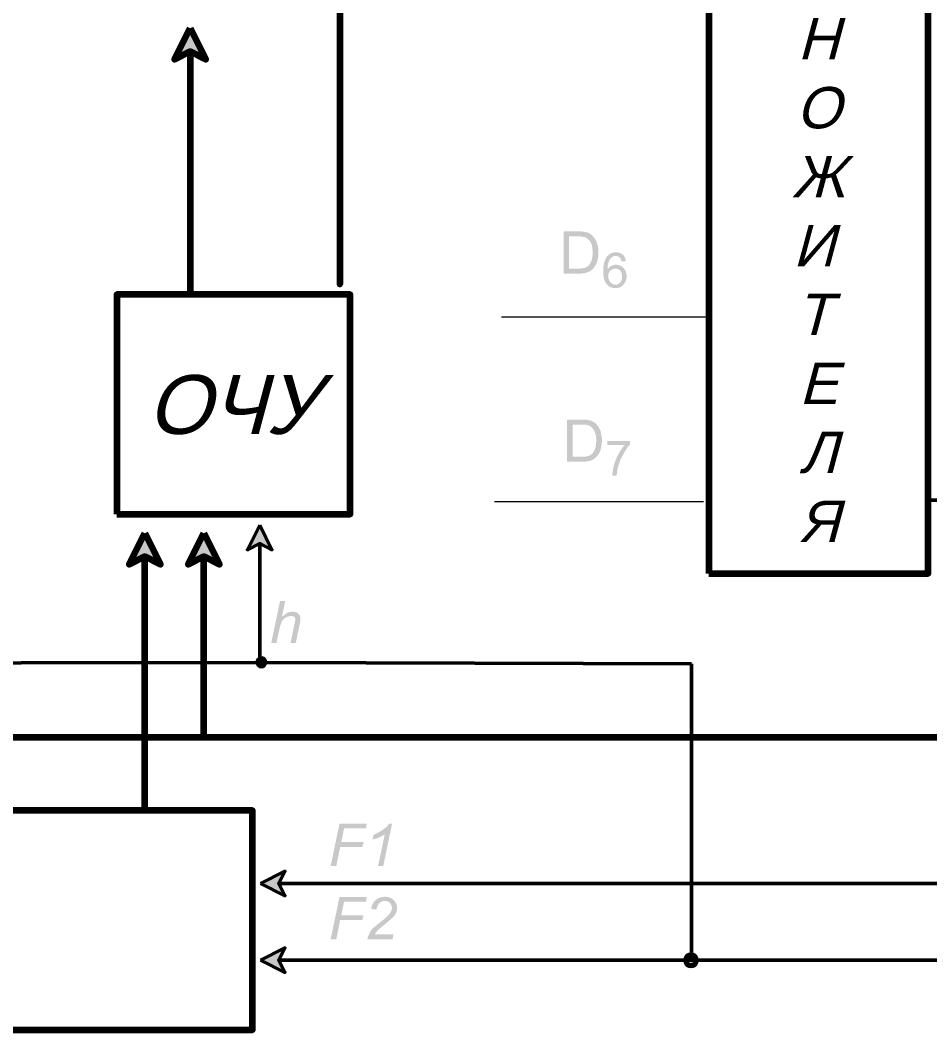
# Model space of a CAD drawing. Header units: millimetres. Extents: x 0 to 420, y 0 to 531.
# Drawn here: x 280.1 to 346.2, y 139.1 to 212.4 of the extents above; entities that cross this region are included whole.
import ezdxf

# ---------------------------------------------------------------- set-up
doc = ezdxf.new("R2010")
doc.units = ezdxf.units.MM
doc.header["$LTSCALE"] = 0.5
doc.layers.get('0').update_dxf_attribs({"lineweight": 60})
doc.styles.add('Arial$201', font='Arial Italic.ttf', dxfattribs={"oblique": 15, "height": 4.266011})

msp = doc.modelspace()

# ---------------------------------------------------------------- hatches: boundary and pattern name
at = {"true_color": 0x000007}
for points in [[(292.443, 211.818), (293.579, 209.545), (292.443, 210.122), (291.307, 209.545)], [(322.74, 181.554), (322.74, 181.85), (324.386, 181.85), (324.386, 181.603), (324.386, 181.603), (324.366, 181.582), (324.346, 181.561), (324.325, 181.538), (324.305, 181.515), (324.285, 181.492), (324.265, 181.467), (324.246, 181.442), (324.226, 181.417), (324.206, 181.39), (324.187, 181.363), (324.167, 181.335), (324.148, 181.307), (324.128, 181.278), (324.109, 181.248), (324.089, 181.217), (324.069, 181.186), (324.05, 181.154), (324.03, 181.122), (324.01, 181.088), (323.99, 181.054), (323.97, 181.02), (323.95, 180.984), (323.929, 180.948), (323.909, 180.912), (323.909, 180.912), (323.889, 180.877), (323.869, 180.841), (323.849, 180.806), (323.831, 180.77), (323.812, 180.735), (323.794, 180.699), (323.777, 180.663), (323.759, 180.627), (323.743, 180.591), (323.726, 180.554), (323.71, 180.518), (323.695, 180.482), (323.68, 180.445), (323.665, 180.408), (323.65, 180.372), (323.636, 180.335), (323.622, 180.298), (323.608, 180.261), (323.594, 180.224), (323.581, 180.187), (323.568, 180.15), (323.555, 180.113), (323.543, 180.076), (323.53, 180.039), (323.524, 180.012), (323.518, 179.985), (323.512, 179.958), (323.506, 179.931), (323.5, 179.903), (323.494, 179.875), (323.488, 179.847), (323.482, 179.819), (323.476, 179.79), (323.471, 179.762), (323.465, 179.733), (323.46, 179.704), (323.455, 179.674), (323.45, 179.644), (323.446, 179.614), (323.441, 179.584), (323.437, 179.554), (323.433, 179.523), (323.429, 179.492), (323.426, 179.46), (323.423, 179.428), (323.42, 179.396), (323.417, 179.364), (323.415, 179.331), (323.102, 179.331), (323.102, 179.331), (323.102, 179.356), (323.103, 179.381), (323.104, 179.407), (323.105, 179.434), (323.107, 179.461), (323.109, 179.488), (323.111, 179.516), (323.114, 179.544), (323.117, 179.573), (323.12, 179.603), (323.124, 179.632), (323.129, 179.662), (323.134, 179.693), (323.139, 179.724), (323.145, 179.755), (323.151, 179.787), (323.157, 179.819), (323.165, 179.852), (323.172, 179.885), (323.18, 179.918), (323.189, 179.952), (323.198, 179.986), (323.207, 180.021), (323.217, 180.056), (323.217, 180.056), (323.226, 180.092), (323.235, 180.129), (323.244, 180.165), (323.254, 180.201), (323.265, 180.237), (323.275, 180.272), (323.287, 180.307), (323.298, 180.342), (323.311, 180.377), (323.323, 180.411), (323.336, 180.445), (323.349, 180.48), (323.363, 180.513), (323.376, 180.547), (323.391, 180.581), (323.405, 180.614), (323.42, 180.647), (323.435, 180.681), (323.45, 180.714), (323.466, 180.747), (323.482, 180.78), (323.498, 180.813), (323.514, 180.846), (323.53, 180.879), (323.549, 180.912), (323.567, 180.944), (323.586, 180.976), (323.604, 181.008), (323.623, 181.039), (323.642, 181.07), (323.66, 181.101), (323.679, 181.131), (323.698, 181.16), (323.717, 181.19), (323.736, 181.219), (323.755, 181.247), (323.774, 181.275), (323.793, 181.303), (323.812, 181.33), (323.831, 181.357), (323.851, 181.383), (323.871, 181.409), (323.89, 181.434), (323.91, 181.459), (323.93, 181.484), (323.95, 181.508), (323.971, 181.531), (323.991, 181.554), (322.74, 181.554), (323.991, 181.554)], [(289.15, 175.165), (290.286, 172.893), (289.15, 173.469), (288.014, 172.893)], [(293.448, 175.165), (294.584, 172.893), (293.448, 173.469), (292.312, 172.893)], [(297.498, 175.742), (298.387, 173.963), (297.498, 174.408), (296.609, 173.963)], [(298.338, 167.196), (298.98, 170.259), (299.359, 170.259), (299.112, 169.089), (299.112, 169.089), (299.13, 169.106), (299.149, 169.122), (299.167, 169.137), (299.185, 169.153), (299.202, 169.168), (299.22, 169.182), (299.237, 169.196), (299.255, 169.21), (299.272, 169.224), (299.288, 169.237), (299.305, 169.25), (299.322, 169.262), (299.338, 169.275), (299.354, 169.286), (299.37, 169.298), (299.386, 169.309), (299.402, 169.32), (299.417, 169.33), (299.433, 169.34), (299.448, 169.35), (299.463, 169.36), (299.478, 169.369), (299.492, 169.377), (299.507, 169.386), (299.507, 169.386), (299.521, 169.392), (299.536, 169.398), (299.551, 169.404), (299.566, 169.409), (299.581, 169.414), (299.596, 169.42), (299.612, 169.424), (299.627, 169.429), (299.643, 169.434), (299.658, 169.438), (299.674, 169.442), (299.69, 169.446), (299.706, 169.449), (299.722, 169.452), (299.738, 169.455), (299.755, 169.458), (299.771, 169.46), (299.787, 169.462), (299.804, 169.464), (299.82, 169.466), (299.836, 169.467), (299.853, 169.468), (299.869, 169.468), (299.886, 169.468), (299.908, 169.468), (299.93, 169.467), (299.952, 169.466), (299.973, 169.464), (299.994, 169.462), (300.015, 169.459), (300.035, 169.456), (300.055, 169.452), (300.075, 169.447), (300.094, 169.442), (300.112, 169.437), (300.131, 169.431), (300.148, 169.425), (300.166, 169.418), (300.183, 169.41), (300.199, 169.402), (300.215, 169.394), (300.231, 169.385), (300.246, 169.375), (300.26, 169.365), (300.274, 169.355), (300.288, 169.344), (300.301, 169.332), (300.314, 169.32), (300.326, 169.308), (300.337, 169.295), (300.349, 169.282), (300.359, 169.269), (300.369, 169.256), (300.379, 169.242), (300.388, 169.229), (300.396, 169.215), (300.404, 169.2), (300.412, 169.186), (300.419, 169.171), (300.425, 169.155), (300.431, 169.14), (300.436, 169.124), (300.441, 169.107), (300.446, 169.091), (300.449, 169.074), (300.453, 169.056), (300.456, 169.038), (300.458, 169.02), (300.46, 169.001), (300.461, 168.981), (300.462, 168.962), (300.462, 168.941), (300.462, 168.931), (300.462, 168.92), (300.461, 168.908), (300.461, 168.896), (300.46, 168.883), (300.459, 168.87), (300.457, 168.856), (300.456, 168.841), (300.454, 168.826), (300.452, 168.81), (300.45, 168.794), (300.448, 168.777), (300.445, 168.759), (300.442, 168.74), (300.439, 168.721), (300.435, 168.701), (300.431, 168.68), (300.427, 168.659), (300.423, 168.637), (300.418, 168.614), (300.413, 168.59), (300.408, 168.565), (300.402, 168.54), (300.396, 168.513), (300.116, 167.196), (299.737, 167.196), (300.017, 168.546), (300.017, 168.546), (300.023, 168.57), (300.029, 168.594), (300.034, 168.616), (300.039, 168.638), (300.044, 168.659), (300.049, 168.679), (300.053, 168.698), (300.056, 168.717), (300.06, 168.735), (300.063, 168.751), (300.066, 168.768), (300.069, 168.783), (300.071, 168.797), (300.074, 168.811), (300.075, 168.824), (300.077, 168.836), (300.079, 168.848), (300.08, 168.859), (300.081, 168.869), (300.082, 168.878), (300.082, 168.887), (300.083, 168.895), (300.083, 168.902), (300.083, 168.908), (300.083, 168.908), (300.083, 168.919), (300.083, 168.928), (300.082, 168.938), (300.082, 168.947), (300.081, 168.956), (300.08, 168.964), (300.079, 168.973), (300.077, 168.981), (300.075, 168.989), (300.074, 168.997), (300.071, 169.004), (300.069, 169.011), (300.066, 169.018), (300.063, 169.025), (300.06, 169.032), (300.056, 169.039), (300.053, 169.045), (300.049, 169.052), (300.044, 169.058), (300.039, 169.065), (300.034, 169.071), (300.029, 169.077), (300.023, 169.083), (300.017, 169.089), (300.011, 169.096), (300.004, 169.101), (299.997, 169.107), (299.99, 169.112), (299.982, 169.116), (299.974, 169.121), (299.966, 169.125), (299.958, 169.129), (299.949, 169.132), (299.94, 169.135), (299.93, 169.138), (299.921, 169.141), (299.911, 169.143), (299.901, 169.146), (299.89, 169.148), (299.88, 169.149), (299.869, 169.151), (299.858, 169.152), (299.846, 169.153), (299.835, 169.154), (299.823, 169.155), (299.811, 169.155), (299.799, 169.155), (299.787, 169.155), (299.77, 169.155), (299.754, 169.155), (299.738, 169.154), (299.721, 169.153), (299.705, 169.151), (299.688, 169.149), (299.672, 169.147), (299.656, 169.144), (299.64, 169.141), (299.623, 169.138), (299.607, 169.135), (299.591, 169.131), (299.575, 169.126), (299.56, 169.122), (299.544, 169.117), (299.528, 169.111), (299.513, 169.106), (299.497, 169.1), (299.482, 169.093), (299.467, 169.087), (299.452, 169.08), (299.437, 169.072), (299.423, 169.065), (299.408, 169.057), (299.392, 169.046), (299.376, 169.036), (299.36, 169.025), (299.345, 169.014), (299.33, 169.003), (299.316, 168.992), (299.301, 168.98), (299.287, 168.969), (299.274, 168.957), (299.261, 168.945), (299.248, 168.933), (299.235, 168.921), (299.223, 168.908), (299.211, 168.896), (299.2, 168.883), (299.189, 168.87), (299.178, 168.857), (299.167, 168.844), (299.157, 168.83), (299.147, 168.816), (299.138, 168.803), (299.129, 168.789), (299.12, 168.775), (299.112, 168.76), (299.104, 168.743), (299.095, 168.726), (299.087, 168.708), (299.079, 168.689), (299.071, 168.669), (299.062, 168.649), (299.054, 168.628), (299.046, 168.606), (299.038, 168.583), (299.029, 168.56), (299.021, 168.536), (299.013, 168.511), (299.005, 168.486), (298.997, 168.459), (298.988, 168.432), (298.98, 168.404), (298.972, 168.375), (298.964, 168.346), (298.955, 168.315), (298.947, 168.284), (298.939, 168.252), (298.931, 168.219), (298.922, 168.186), (298.914, 168.151), (298.914, 168.151), (298.717, 167.196), (298.338, 167.196), (298.717, 167.196)], [(302.652, 151.027), (303.294, 154.089), (305.27, 154.089), (305.204, 153.744), (303.623, 153.744), (303.426, 152.756), (305.039, 152.756), (304.957, 152.41), (303.343, 152.41), (303.064, 151.027)], [(306.093, 151.027), (306.587, 153.332), (306.587, 153.332), (306.56, 153.312), (306.532, 153.292), (306.503, 153.272), (306.473, 153.252), (306.443, 153.233), (306.411, 153.215), (306.379, 153.196), (306.346, 153.178), (306.312, 153.161), (306.277, 153.143), (306.241, 153.126), (306.204, 153.11), (306.167, 153.093), (306.129, 153.077), (306.089, 153.062), (306.049, 153.047), (306.008, 153.032), (305.967, 153.017), (305.924, 153.003), (305.881, 152.989), (305.836, 152.975), (305.791, 152.962), (305.745, 152.949), (305.698, 152.937), (305.698, 152.937), (305.764, 153.283), (305.764, 153.283), (305.788, 153.293), (305.813, 153.304), (305.837, 153.314), (305.861, 153.325), (305.885, 153.336), (305.909, 153.347), (305.933, 153.359), (305.957, 153.37), (305.98, 153.382), (306.003, 153.394), (306.027, 153.406), (306.05, 153.418), (306.073, 153.431), (306.096, 153.443), (306.119, 153.456), (306.142, 153.469), (306.165, 153.482), (306.188, 153.496), (306.21, 153.509), (306.233, 153.523), (306.256, 153.537), (306.278, 153.551), (306.301, 153.565), (306.324, 153.579), (306.324, 153.579), (306.346, 153.593), (306.368, 153.608), (306.39, 153.622), (306.411, 153.636), (306.432, 153.651), (306.453, 153.665), (306.473, 153.679), (306.493, 153.693), (306.512, 153.707), (306.531, 153.721), (306.549, 153.734), (306.567, 153.748), (306.584, 153.761), (306.601, 153.774), (306.617, 153.787), (306.632, 153.8), (306.647, 153.812), (306.662, 153.824), (306.676, 153.836), (306.689, 153.848), (306.701, 153.859), (306.713, 153.871), (306.725, 153.881), (306.735, 153.892), (306.743, 153.9), (306.751, 153.908), (306.759, 153.917), (306.767, 153.925), (306.775, 153.933), (306.782, 153.941), (306.789, 153.95), (306.796, 153.958), (306.803, 153.967), (306.81, 153.975), (306.817, 153.984), (306.824, 153.993), (306.83, 154.001), (306.837, 154.01), (306.844, 154.019), (306.85, 154.028), (306.856, 154.038), (306.863, 154.047), (306.869, 154.056), (306.875, 154.066), (306.881, 154.076), (306.888, 154.086), (306.894, 154.096), (306.9, 154.106), (307.114, 154.106), (306.472, 151.027), (306.093, 151.027), (306.472, 151.027)], [(297.564, 149.759), (299.326, 150.648), (298.881, 149.759), (299.326, 148.87)], [(302.652, 145.708), (303.294, 148.771), (305.27, 148.771), (305.204, 148.425), (303.623, 148.425), (303.426, 147.454), (305.039, 147.454), (304.957, 147.108), (303.343, 147.108), (303.064, 145.708)], [(297.564, 144.194), (299.326, 145.083), (298.881, 144.194), (299.326, 143.304)]]:
    msp.add_hatch(color=7, dxfattribs=at).paths.add_polyline_path(points)
h = msp.add_hatch(color=7, dxfattribs=at)
h.paths.add_polyline_path([(319.562, 194.002), (319.562, 197.064), (320.616, 197.064), (320.616, 197.064), (320.644, 197.064), (320.672, 197.064), (320.7, 197.064), (320.727, 197.063), (320.753, 197.062), (320.779, 197.061), (320.805, 197.06), (320.83, 197.059), (320.854, 197.057), (320.878, 197.056), (320.902, 197.054), (320.925, 197.052), (320.947, 197.05), (320.969, 197.048), (320.99, 197.045), (321.011, 197.042), (321.031, 197.04), (321.051, 197.037), (321.07, 197.033), (321.089, 197.03), (321.107, 197.027), (321.125, 197.023), (321.142, 197.019), (321.159, 197.015), (321.182, 197.011), (321.204, 197.006), (321.226, 197), (321.247, 196.995), (321.268, 196.988), (321.289, 196.982), (321.309, 196.974), (321.329, 196.967), (321.349, 196.959), (321.368, 196.951), (321.387, 196.942), (321.406, 196.933), (321.424, 196.923), (321.442, 196.913), (321.46, 196.903), (321.477, 196.893), (321.494, 196.882), (321.511, 196.871), (321.527, 196.86), (321.543, 196.849), (321.559, 196.837), (321.574, 196.825), (321.589, 196.813), (321.604, 196.801), (321.624, 196.782), (321.644, 196.764), (321.663, 196.745), (321.682, 196.725), (321.7, 196.706), (321.718, 196.686), (321.736, 196.666), (321.753, 196.646), (321.769, 196.626), (321.785, 196.605), (321.801, 196.584), (321.816, 196.562), (321.83, 196.54), (321.845, 196.518), (321.859, 196.496), (321.872, 196.473), (321.885, 196.45), (321.898, 196.426), (321.91, 196.402), (321.922, 196.377), (321.933, 196.352), (321.945, 196.327), (321.955, 196.301), (321.966, 196.274), (321.966, 196.274), (321.976, 196.247), (321.986, 196.22), (321.995, 196.192), (322.004, 196.164), (322.013, 196.136), (322.021, 196.108), (322.029, 196.079), (322.037, 196.05), (322.044, 196.02), (322.051, 195.991), (322.057, 195.961), (322.063, 195.93), (322.068, 195.9), (322.073, 195.869), (322.078, 195.838), (322.082, 195.807), (322.085, 195.775), (322.089, 195.744), (322.091, 195.712), (322.094, 195.68), (322.095, 195.648), (322.097, 195.615), (322.097, 195.582), (322.098, 195.55), (322.098, 195.521), (322.097, 195.492), (322.096, 195.464), (322.095, 195.436), (322.094, 195.408), (322.092, 195.38), (322.09, 195.352), (322.087, 195.325), (322.085, 195.298), (322.082, 195.271), (322.079, 195.245), (322.075, 195.218), (322.071, 195.192), (322.067, 195.166), (322.063, 195.141), (322.059, 195.115), (322.054, 195.09), (322.049, 195.066), (322.044, 195.041), (322.039, 195.017), (322.033, 194.993), (322.027, 194.97), (322.021, 194.947), (322.015, 194.924), (322.007, 194.901), (321.999, 194.879), (321.991, 194.858), (321.982, 194.836), (321.974, 194.815), (321.966, 194.794), (321.957, 194.774), (321.949, 194.754), (321.94, 194.734), (321.932, 194.715), (321.923, 194.696), (321.914, 194.677), (321.906, 194.659), (321.897, 194.641), (321.888, 194.623), (321.879, 194.606), (321.87, 194.589), (321.86, 194.572), (321.851, 194.556), (321.841, 194.54), (321.831, 194.524), (321.822, 194.509), (321.811, 194.494), (321.801, 194.479), (321.801, 194.479), (321.791, 194.465), (321.78, 194.451), (321.77, 194.437), (321.759, 194.423), (321.748, 194.41), (321.737, 194.396), (321.725, 194.383), (321.714, 194.37), (321.703, 194.357), (321.691, 194.345), (321.679, 194.333), (321.668, 194.321), (321.656, 194.309), (321.644, 194.298), (321.632, 194.287), (321.62, 194.276), (321.607, 194.265), (321.595, 194.255), (321.583, 194.245), (321.571, 194.235), (321.558, 194.226), (321.546, 194.217), (321.534, 194.208), (321.521, 194.199), (321.521, 194.199), (321.509, 194.191), (321.496, 194.183), (321.483, 194.175), (321.469, 194.168), (321.456, 194.16), (321.442, 194.153), (321.427, 194.146), (321.413, 194.139), (321.398, 194.132), (321.383, 194.126), (321.368, 194.119), (321.353, 194.113), (321.337, 194.107), (321.321, 194.101), (321.306, 194.095), (321.29, 194.09), (321.274, 194.084), (321.257, 194.079), (321.241, 194.074), (321.225, 194.069), (321.208, 194.064), (321.192, 194.06), (321.176, 194.055), (321.159, 194.051), (321.159, 194.051), (321.141, 194.047), (321.122, 194.043), (321.103, 194.04), (321.084, 194.036), (321.064, 194.033), (321.045, 194.03), (321.025, 194.027), (321.005, 194.024), (320.985, 194.021), (320.965, 194.019), (320.945, 194.016), (320.925, 194.014), (320.904, 194.012), (320.883, 194.01), (320.862, 194.009), (320.841, 194.007), (320.819, 194.006), (320.798, 194.005), (320.776, 194.004), (320.754, 194.003), (320.732, 194.003), (320.71, 194.002), (320.688, 194.002), (320.665, 194.002), (320.665, 194.002), (319.562, 194.002), (320.665, 194.002)])
h.paths.add_polyline_path([(319.957, 194.364), (320.616, 194.364), (320.616, 194.364), (320.64, 194.364), (320.664, 194.364), (320.688, 194.365), (320.712, 194.365), (320.735, 194.366), (320.758, 194.367), (320.78, 194.368), (320.802, 194.37), (320.823, 194.371), (320.844, 194.373), (320.865, 194.374), (320.885, 194.376), (320.905, 194.379), (320.925, 194.381), (320.944, 194.383), (320.962, 194.386), (320.98, 194.389), (320.998, 194.392), (321.015, 194.395), (321.032, 194.398), (321.048, 194.402), (321.063, 194.406), (321.079, 194.409), (321.093, 194.413), (321.108, 194.418), (321.121, 194.422), (321.135, 194.427), (321.148, 194.433), (321.161, 194.438), (321.174, 194.444), (321.187, 194.45), (321.199, 194.456), (321.211, 194.463), (321.223, 194.469), (321.234, 194.476), (321.246, 194.483), (321.257, 194.491), (321.268, 194.498), (321.279, 194.506), (321.29, 194.513), (321.3, 194.521), (321.311, 194.529), (321.321, 194.537), (321.332, 194.545), (321.342, 194.553), (321.353, 194.562), (321.363, 194.57), (321.373, 194.578), (321.373, 194.578), (321.383, 194.589), (321.394, 194.6), (321.404, 194.611), (321.414, 194.623), (321.424, 194.636), (321.434, 194.649), (321.444, 194.662), (321.454, 194.676), (321.464, 194.691), (321.474, 194.706), (321.483, 194.721), (321.493, 194.737), (321.502, 194.753), (321.511, 194.769), (321.52, 194.786), (321.528, 194.804), (321.536, 194.822), (321.545, 194.84), (321.552, 194.858), (321.56, 194.877), (321.567, 194.897), (321.574, 194.916), (321.581, 194.936), (321.587, 194.957), (321.587, 194.957), (321.595, 194.978), (321.603, 194.999), (321.61, 195.02), (321.616, 195.042), (321.622, 195.064), (321.628, 195.086), (321.633, 195.109), (321.638, 195.132), (321.642, 195.156), (321.646, 195.18), (321.65, 195.204), (321.653, 195.229), (321.656, 195.253), (321.659, 195.279), (321.661, 195.304), (321.663, 195.33), (321.665, 195.356), (321.666, 195.383), (321.667, 195.41), (321.668, 195.437), (321.669, 195.465), (321.669, 195.493), (321.669, 195.521), (321.67, 195.55), (321.669, 195.59), (321.669, 195.63), (321.667, 195.669), (321.665, 195.706), (321.663, 195.743), (321.66, 195.779), (321.657, 195.814), (321.653, 195.848), (321.649, 195.881), (321.644, 195.913), (321.638, 195.945), (321.633, 195.976), (321.626, 196.006), (321.619, 196.035), (321.612, 196.063), (321.604, 196.091), (321.595, 196.118), (321.586, 196.145), (321.577, 196.17), (321.567, 196.196), (321.556, 196.22), (321.545, 196.244), (321.533, 196.268), (321.521, 196.291), (321.507, 196.311), (321.492, 196.331), (321.477, 196.35), (321.462, 196.369), (321.447, 196.387), (321.432, 196.405), (321.416, 196.422), (321.401, 196.439), (321.385, 196.455), (321.369, 196.471), (321.353, 196.486), (321.336, 196.5), (321.32, 196.515), (321.303, 196.528), (321.286, 196.541), (321.269, 196.554), (321.252, 196.566), (321.234, 196.578), (321.217, 196.589), (321.199, 196.599), (321.181, 196.609), (321.163, 196.619), (321.145, 196.628), (321.126, 196.636), (321.113, 196.64), (321.1, 196.645), (321.085, 196.649), (321.07, 196.653), (321.054, 196.657), (321.037, 196.66), (321.019, 196.664), (321.001, 196.668), (320.981, 196.672), (320.961, 196.675), (320.94, 196.678), (320.918, 196.682), (320.896, 196.685), (320.873, 196.687), (320.849, 196.69), (320.824, 196.692), (320.798, 196.695), (320.772, 196.697), (320.745, 196.698), (320.717, 196.7), (320.689, 196.701), (320.66, 196.702), (320.63, 196.702), (320.599, 196.702), (319.957, 196.702), (319.957, 194.364), (319.957, 196.702)])
h = msp.add_hatch(color=7, dxfattribs=at)
edge = h.paths.add_edge_path()
edge.add_line((324.09, 194.907), (323.777, 194.891))
edge.add_spline(control_points=[(323.777, 194.891), (323.744, 195.006), (323.711, 195.105), (323.662, 195.154), (323.662, 195.154), (323.58, 195.237), (323.464, 195.286), (323.349, 195.286), (323.349, 195.286), (323.25, 195.286), (323.151, 195.253), (323.086, 195.204), (323.086, 195.204), (322.987, 195.138), (322.904, 195.023), (322.855, 194.891), (322.855, 194.891), (322.789, 194.759), (322.756, 194.562), (322.756, 194.298), (322.756, 194.298), (322.839, 194.413), (322.921, 194.496), (323.036, 194.562), (323.036, 194.562), (323.151, 194.611), (323.267, 194.644), (323.382, 194.644), (323.382, 194.644), (323.596, 194.644), (323.761, 194.562), (323.909, 194.413), (323.909, 194.413), (324.057, 194.249), (324.139, 194.051), (324.139, 193.821), (324.139, 193.821), (324.139, 193.656), (324.106, 193.508), (324.024, 193.36), (324.024, 193.36), (323.958, 193.228), (323.859, 193.129), (323.744, 193.047), (323.744, 193.047), (323.629, 192.981), (323.481, 192.948), (323.333, 192.948), (323.333, 192.948), (323.069, 192.948), (322.855, 193.03), (322.69, 193.228), (322.69, 193.228), (322.526, 193.426), (322.443, 193.738), (322.443, 194.183), (322.443, 194.183), (322.443, 194.677), (322.542, 195.023), (322.723, 195.253), (322.723, 195.253), (322.888, 195.451), (323.102, 195.55), (323.366, 195.55), (323.366, 195.55), (323.563, 195.55), (323.728, 195.484), (323.859, 195.385), (323.859, 195.385), (323.991, 195.27), (324.057, 195.105), (324.09, 194.907)], knot_values=[0, 0, 0, 0, 0.013889, 0.013889, 0.013889, 0.013889, 0.027778, 0.027778, 0.027778, 0.027778, 0.041667, 0.041667, 0.041667, 0.041667, 0.055556, 0.055556, 0.055556, 0.055556, 0.069444, 0.069444, 0.069444, 0.069444, 0.083333, 0.083333, 0.083333, 0.083333, 0.097222, 0.097222, 0.097222, 0.097222, 0.111111, 0.111111, 0.111111, 0.111111, 0.125, 0.125, 0.125, 0.125, 0.138889, 0.138889, 0.138889, 0.138889, 0.152778, 0.152778, 0.152778, 0.152778, 0.166667, 0.166667, 0.166667, 0.166667, 0.180556, 0.180556, 0.180556, 0.180556, 0.194444, 0.194444, 0.194444, 0.194444, 0.208333, 0.208333, 0.208333, 0.208333, 0.222222, 0.222222, 0.222222, 0.222222, 0.236111, 0.236111, 0.236111, 0.236111, 1, 1, 1, 1], degree=3, periodic=0)
edge = h.paths.add_edge_path()
edge.add_spline(control_points=[(322.806, 193.804), (322.806, 193.705), (322.839, 193.607), (322.872, 193.508), (322.872, 193.508), (322.921, 193.409), (322.987, 193.327), (323.069, 193.277), (323.069, 193.277), (323.151, 193.228), (323.234, 193.195), (323.333, 193.195), (323.333, 193.195), (323.464, 193.195), (323.58, 193.244), (323.678, 193.36), (323.678, 193.36), (323.761, 193.458), (323.81, 193.607), (323.81, 193.788), (323.81, 193.788), (323.81, 193.969), (323.761, 194.117), (323.678, 194.216), (323.678, 194.216), (323.58, 194.315), (323.464, 194.364), (323.316, 194.364), (323.316, 194.364), (323.184, 194.364), (323.053, 194.315), (322.954, 194.216), (322.954, 194.216), (322.855, 194.117), (322.806, 193.969), (322.806, 193.804)], knot_values=[0, 0, 0, 0, 0.027778, 0.027778, 0.027778, 0.027778, 0.055556, 0.055556, 0.055556, 0.055556, 0.083333, 0.083333, 0.083333, 0.083333, 0.111111, 0.111111, 0.111111, 0.111111, 0.138889, 0.138889, 0.138889, 0.138889, 0.166667, 0.166667, 0.166667, 0.166667, 0.194444, 0.194444, 0.194444, 0.194444, 0.222222, 0.222222, 0.222222, 0.222222, 1, 1, 1, 1], degree=3, periodic=0)
h = msp.add_hatch(color=7, dxfattribs=at)
h.paths.add_polyline_path([(319.809, 180.352), (319.809, 183.414), (320.863, 183.414), (320.863, 183.414), (320.893, 183.414), (320.923, 183.414), (320.952, 183.414), (320.981, 183.413), (321.009, 183.412), (321.036, 183.411), (321.062, 183.41), (321.088, 183.409), (321.113, 183.408), (321.137, 183.406), (321.161, 183.404), (321.184, 183.402), (321.206, 183.4), (321.228, 183.398), (321.249, 183.395), (321.269, 183.393), (321.288, 183.39), (321.307, 183.387), (321.326, 183.384), (321.343, 183.38), (321.36, 183.377), (321.376, 183.373), (321.391, 183.369), (321.406, 183.365), (321.429, 183.361), (321.451, 183.356), (321.473, 183.351), (321.494, 183.345), (321.515, 183.338), (321.536, 183.332), (321.557, 183.324), (321.577, 183.317), (321.597, 183.309), (321.617, 183.301), (321.636, 183.292), (321.655, 183.283), (321.674, 183.273), (321.693, 183.264), (321.711, 183.254), (321.729, 183.243), (321.747, 183.232), (321.765, 183.222), (321.783, 183.21), (321.8, 183.199), (321.817, 183.187), (321.834, 183.175), (321.851, 183.163), (321.867, 183.151), (321.886, 183.132), (321.904, 183.114), (321.922, 183.095), (321.94, 183.075), (321.957, 183.056), (321.975, 183.036), (321.992, 183.016), (322.009, 182.996), (322.025, 182.976), (322.041, 182.955), (322.057, 182.934), (322.073, 182.912), (322.088, 182.891), (322.103, 182.868), (322.118, 182.846), (322.132, 182.823), (322.146, 182.8), (322.159, 182.776), (322.172, 182.752), (322.184, 182.727), (322.196, 182.702), (322.208, 182.677), (322.219, 182.651), (322.229, 182.624), (322.229, 182.624), (322.238, 182.597), (322.245, 182.57), (322.253, 182.542), (322.261, 182.514), (322.268, 182.486), (322.275, 182.458), (322.282, 182.429), (322.289, 182.4), (322.295, 182.37), (322.301, 182.341), (322.306, 182.311), (322.312, 182.28), (322.317, 182.25), (322.321, 182.219), (322.326, 182.188), (322.329, 182.157), (322.333, 182.126), (322.336, 182.094), (322.339, 182.062), (322.341, 182.03), (322.342, 181.998), (322.344, 181.965), (322.344, 181.933), (322.345, 181.9), (322.344, 181.871), (322.344, 181.842), (322.343, 181.814), (322.342, 181.786), (322.341, 181.758), (322.339, 181.73), (322.337, 181.703), (322.334, 181.675), (322.332, 181.648), (322.329, 181.621), (322.325, 181.595), (322.322, 181.568), (322.318, 181.542), (322.314, 181.516), (322.31, 181.491), (322.306, 181.465), (322.301, 181.44), (322.296, 181.416), (322.291, 181.391), (322.286, 181.367), (322.28, 181.343), (322.274, 181.32), (322.268, 181.297), (322.262, 181.274), (322.256, 181.252), (322.249, 181.229), (322.242, 181.208), (322.235, 181.186), (322.227, 181.165), (322.22, 181.144), (322.212, 181.124), (322.203, 181.104), (322.195, 181.084), (322.186, 181.065), (322.177, 181.046), (322.168, 181.027), (322.158, 181.009), (322.149, 180.991), (322.139, 180.973), (322.129, 180.956), (322.119, 180.939), (322.11, 180.922), (322.099, 180.906), (322.089, 180.89), (322.079, 180.874), (322.069, 180.859), (322.059, 180.844), (322.048, 180.829), (322.048, 180.829), (322.038, 180.815), (322.027, 180.801), (322.017, 180.787), (322.006, 180.773), (321.995, 180.76), (321.984, 180.746), (321.972, 180.733), (321.961, 180.72), (321.95, 180.708), (321.938, 180.695), (321.926, 180.683), (321.914, 180.671), (321.903, 180.659), (321.891, 180.648), (321.879, 180.637), (321.867, 180.626), (321.854, 180.615), (321.842, 180.605), (321.83, 180.595), (321.818, 180.585), (321.805, 180.576), (321.793, 180.567), (321.781, 180.558), (321.768, 180.549), (321.768, 180.549), (321.756, 180.541), (321.743, 180.533), (321.731, 180.526), (321.718, 180.518), (321.704, 180.51), (321.691, 180.503), (321.677, 180.496), (321.663, 180.489), (321.649, 180.482), (321.635, 180.476), (321.621, 180.469), (321.606, 180.463), (321.591, 180.457), (321.575, 180.451), (321.56, 180.445), (321.544, 180.44), (321.528, 180.434), (321.511, 180.429), (321.495, 180.424), (321.478, 180.419), (321.46, 180.414), (321.442, 180.41), (321.424, 180.406), (321.406, 180.401), (321.406, 180.401), (321.388, 180.397), (321.369, 180.393), (321.35, 180.39), (321.331, 180.386), (321.311, 180.383), (321.292, 180.38), (321.272, 180.377), (321.252, 180.374), (321.232, 180.371), (321.212, 180.369), (321.192, 180.366), (321.171, 180.364), (321.151, 180.362), (321.13, 180.36), (321.109, 180.359), (321.088, 180.357), (321.066, 180.356), (321.045, 180.355), (321.023, 180.354), (321.001, 180.353), (320.979, 180.353), (320.957, 180.352), (320.935, 180.352), (320.912, 180.352), (320.912, 180.352), (319.809, 180.352), (320.912, 180.352)])
h.paths.add_polyline_path([(320.221, 180.714), (320.863, 180.714), (320.863, 180.714), (320.889, 180.714), (320.915, 180.714), (320.94, 180.715), (320.964, 180.716), (320.988, 180.716), (321.011, 180.717), (321.034, 180.718), (321.056, 180.72), (321.078, 180.721), (321.098, 180.723), (321.119, 180.725), (321.139, 180.727), (321.158, 180.729), (321.177, 180.731), (321.195, 180.733), (321.213, 180.736), (321.23, 180.739), (321.247, 180.742), (321.264, 180.745), (321.28, 180.748), (321.295, 180.752), (321.311, 180.756), (321.326, 180.76), (321.34, 180.764), (321.355, 180.768), (321.369, 180.772), (321.383, 180.777), (321.396, 180.781), (321.41, 180.786), (321.423, 180.792), (321.436, 180.797), (321.449, 180.803), (321.462, 180.808), (321.475, 180.814), (321.487, 180.821), (321.499, 180.827), (321.51, 180.834), (321.522, 180.841), (321.533, 180.849), (321.544, 180.856), (321.555, 180.864), (321.565, 180.872), (321.575, 180.881), (321.585, 180.89), (321.594, 180.899), (321.603, 180.908), (321.612, 180.918), (321.62, 180.928), (321.62, 180.928), (321.632, 180.939), (321.644, 180.95), (321.656, 180.961), (321.667, 180.973), (321.678, 180.986), (321.689, 180.999), (321.699, 181.012), (321.709, 181.026), (321.719, 181.041), (321.729, 181.056), (321.738, 181.071), (321.748, 181.087), (321.757, 181.103), (321.766, 181.119), (321.775, 181.136), (321.784, 181.154), (321.792, 181.172), (321.801, 181.19), (321.809, 181.208), (321.818, 181.227), (321.826, 181.247), (321.834, 181.266), (321.842, 181.287), (321.851, 181.307), (321.851, 181.307), (321.857, 181.328), (321.863, 181.349), (321.868, 181.37), (321.874, 181.392), (321.879, 181.414), (321.884, 181.437), (321.889, 181.459), (321.894, 181.483), (321.898, 181.506), (321.903, 181.53), (321.907, 181.554), (321.91, 181.579), (321.914, 181.603), (321.917, 181.629), (321.92, 181.654), (321.923, 181.68), (321.925, 181.706), (321.927, 181.733), (321.929, 181.76), (321.93, 181.787), (321.932, 181.815), (321.932, 181.843), (321.933, 181.871), (321.933, 181.9), (321.933, 181.938), (321.932, 181.977), (321.93, 182.014), (321.928, 182.051), (321.925, 182.087), (321.921, 182.122), (321.917, 182.157), (321.912, 182.191), (321.907, 182.224), (321.901, 182.256), (321.895, 182.288), (321.888, 182.32), (321.88, 182.35), (321.872, 182.38), (321.864, 182.409), (321.855, 182.438), (321.846, 182.465), (321.836, 182.492), (321.826, 182.519), (321.815, 182.545), (321.804, 182.57), (321.792, 182.594), (321.781, 182.618), (321.768, 182.641), (321.756, 182.661), (321.743, 182.681), (321.73, 182.7), (321.716, 182.719), (321.702, 182.737), (321.688, 182.755), (321.674, 182.772), (321.659, 182.789), (321.644, 182.805), (321.629, 182.821), (321.613, 182.836), (321.598, 182.851), (321.581, 182.865), (321.565, 182.878), (321.549, 182.891), (321.532, 182.904), (321.515, 182.916), (321.497, 182.928), (321.48, 182.939), (321.462, 182.949), (321.444, 182.959), (321.426, 182.969), (321.408, 182.978), (321.39, 182.986), (321.375, 182.991), (321.359, 182.995), (321.343, 182.999), (321.327, 183.003), (321.309, 183.007), (321.291, 183.011), (321.272, 183.014), (321.253, 183.018), (321.233, 183.022), (321.212, 183.025), (321.191, 183.029), (321.169, 183.032), (321.147, 183.035), (321.124, 183.037), (321.1, 183.04), (321.076, 183.043), (321.051, 183.045), (321.026, 183.047), (321, 183.048), (320.974, 183.05), (320.947, 183.051), (320.919, 183.052), (320.891, 183.052), (320.863, 183.052), (320.221, 183.052), (320.221, 180.714), (320.221, 183.052)])
h = msp.add_hatch(color=7, dxfattribs=at)
h.paths.add_polyline_path([(305.319, 145.708), (305.319, 145.708), (305.324, 145.731), (305.328, 145.753), (305.333, 145.776), (305.338, 145.798), (305.344, 145.819), (305.35, 145.841), (305.356, 145.862), (305.362, 145.883), (305.369, 145.904), (305.375, 145.924), (305.382, 145.944), (305.389, 145.964), (305.397, 145.983), (305.404, 146.002), (305.412, 146.021), (305.419, 146.039), (305.427, 146.057), (305.435, 146.074), (305.443, 146.091), (305.451, 146.108), (305.459, 146.124), (305.468, 146.14), (305.476, 146.155), (305.484, 146.169), (305.484, 146.169), (305.492, 146.186), (305.501, 146.202), (305.509, 146.218), (305.518, 146.234), (305.527, 146.25), (305.537, 146.265), (305.546, 146.281), (305.556, 146.296), (305.566, 146.312), (305.576, 146.327), (305.586, 146.342), (305.597, 146.357), (305.608, 146.372), (305.619, 146.386), (305.631, 146.401), (305.643, 146.416), (305.655, 146.43), (305.667, 146.445), (305.68, 146.46), (305.692, 146.474), (305.706, 146.488), (305.719, 146.503), (305.733, 146.517), (305.747, 146.532), (305.762, 146.545), (305.779, 146.558), (305.796, 146.573), (305.815, 146.589), (305.834, 146.606), (305.855, 146.624), (305.877, 146.642), (305.9, 146.662), (305.925, 146.682), (305.95, 146.703), (305.977, 146.725), (306.005, 146.748), (306.034, 146.771), (306.064, 146.796), (306.095, 146.821), (306.127, 146.846), (306.16, 146.873), (306.194, 146.9), (306.23, 146.928), (306.266, 146.956), (306.304, 146.985), (306.342, 147.014), (306.382, 147.044), (306.422, 147.075), (306.447, 147.095), (306.471, 147.115), (306.494, 147.135), (306.516, 147.153), (306.537, 147.172), (306.558, 147.19), (306.579, 147.207), (306.598, 147.224), (306.617, 147.24), (306.635, 147.256), (306.653, 147.272), (306.669, 147.287), (306.686, 147.302), (306.701, 147.316), (306.716, 147.33), (306.73, 147.343), (306.743, 147.356), (306.756, 147.369), (306.768, 147.381), (306.779, 147.393), (306.79, 147.405), (306.8, 147.416), (306.809, 147.427), (306.818, 147.437), (306.83, 147.45), (306.842, 147.462), (306.854, 147.475), (306.866, 147.488), (306.877, 147.501), (306.888, 147.514), (306.9, 147.527), (306.91, 147.54), (306.921, 147.554), (306.931, 147.567), (306.942, 147.58), (306.951, 147.594), (306.961, 147.607), (306.97, 147.621), (306.98, 147.634), (306.988, 147.647), (306.997, 147.66), (307.005, 147.674), (307.013, 147.687), (307.021, 147.7), (307.028, 147.712), (307.035, 147.725), (307.042, 147.738), (307.048, 147.75), (307.052, 147.759), (307.056, 147.767), (307.06, 147.776), (307.063, 147.784), (307.067, 147.793), (307.07, 147.802), (307.073, 147.812), (307.076, 147.821), (307.078, 147.83), (307.081, 147.84), (307.083, 147.85), (307.085, 147.859), (307.087, 147.869), (307.089, 147.879), (307.091, 147.889), (307.092, 147.899), (307.093, 147.909), (307.094, 147.919), (307.095, 147.929), (307.096, 147.94), (307.097, 147.95), (307.097, 147.96), (307.098, 147.97), (307.098, 147.981), (307.097, 147.999), (307.097, 148.017), (307.095, 148.035), (307.093, 148.052), (307.091, 148.069), (307.088, 148.086), (307.085, 148.102), (307.081, 148.119), (307.077, 148.134), (307.072, 148.15), (307.066, 148.165), (307.061, 148.18), (307.054, 148.195), (307.047, 148.21), (307.04, 148.224), (307.032, 148.238), (307.023, 148.252), (307.014, 148.266), (307.005, 148.279), (306.995, 148.292), (306.984, 148.305), (306.973, 148.318), (306.961, 148.331), (306.949, 148.343), (306.937, 148.355), (306.924, 148.367), (306.911, 148.378), (306.897, 148.388), (306.884, 148.398), (306.87, 148.408), (306.855, 148.417), (306.841, 148.425), (306.826, 148.433), (306.811, 148.441), (306.796, 148.448), (306.781, 148.454), (306.765, 148.46), (306.749, 148.465), (306.734, 148.47), (306.718, 148.475), (306.702, 148.479), (306.685, 148.482), (306.669, 148.485), (306.653, 148.487), (306.636, 148.489), (306.62, 148.49), (306.604, 148.491), (306.587, 148.491), (306.569, 148.491), (306.55, 148.49), (306.532, 148.489), (306.515, 148.487), (306.497, 148.485), (306.479, 148.482), (306.462, 148.479), (306.445, 148.475), (306.428, 148.47), (306.412, 148.465), (306.395, 148.46), (306.379, 148.454), (306.363, 148.448), (306.348, 148.441), (306.333, 148.433), (306.318, 148.425), (306.303, 148.417), (306.288, 148.408), (306.274, 148.398), (306.261, 148.388), (306.247, 148.378), (306.234, 148.367), (306.221, 148.355), (306.208, 148.343), (306.194, 148.33), (306.181, 148.317), (306.167, 148.303), (306.155, 148.288), (306.143, 148.273), (306.131, 148.257), (306.119, 148.24), (306.108, 148.223), (306.098, 148.205), (306.088, 148.186), (306.078, 148.167), (306.068, 148.147), (306.059, 148.127), (306.051, 148.106), (306.042, 148.085), (306.034, 148.062), (306.026, 148.04), (306.019, 148.016), (306.011, 147.993), (306.004, 147.968), (305.997, 147.943), (305.991, 147.918), (305.984, 147.892), (305.978, 147.865), (305.599, 147.915), (305.599, 147.915), (305.604, 147.948), (305.609, 147.98), (305.615, 148.011), (305.622, 148.042), (305.63, 148.073), (305.639, 148.103), (305.649, 148.133), (305.659, 148.162), (305.67, 148.19), (305.682, 148.218), (305.695, 148.246), (305.708, 148.273), (305.723, 148.299), (305.738, 148.325), (305.753, 148.351), (305.77, 148.376), (305.787, 148.4), (305.805, 148.424), (305.824, 148.448), (305.844, 148.471), (305.864, 148.493), (305.885, 148.515), (305.906, 148.536), (305.929, 148.557), (305.949, 148.575), (305.971, 148.593), (305.993, 148.609), (306.015, 148.626), (306.038, 148.641), (306.061, 148.656), (306.085, 148.669), (306.11, 148.683), (306.135, 148.695), (306.16, 148.707), (306.186, 148.718), (306.213, 148.728), (306.24, 148.737), (306.267, 148.746), (306.295, 148.754), (306.324, 148.761), (306.353, 148.767), (306.382, 148.772), (306.412, 148.777), (306.443, 148.781), (306.474, 148.784), (306.506, 148.786), (306.538, 148.787), (306.571, 148.788), (306.593, 148.787), (306.615, 148.787), (306.637, 148.786), (306.659, 148.785), (306.68, 148.783), (306.701, 148.781), (306.722, 148.779), (306.742, 148.777), (306.762, 148.774), (306.782, 148.77), (306.802, 148.767), (306.822, 148.763), (306.841, 148.759), (306.861, 148.754), (306.88, 148.749), (306.899, 148.744), (306.918, 148.738), (306.937, 148.732), (306.955, 148.726), (306.974, 148.719), (306.993, 148.712), (307.011, 148.705), (307.03, 148.697), (307.048, 148.689), (307.048, 148.689), (307.065, 148.678), (307.081, 148.668), (307.097, 148.657), (307.113, 148.646), (307.128, 148.635), (307.143, 148.624), (307.158, 148.612), (307.173, 148.6), (307.188, 148.588), (307.202, 148.576), (307.216, 148.564), (307.229, 148.551), (307.243, 148.538), (307.255, 148.525), (307.268, 148.511), (307.28, 148.497), (307.292, 148.483), (307.303, 148.469), (307.314, 148.454), (307.324, 148.439), (307.334, 148.424), (307.344, 148.408), (307.353, 148.392), (307.361, 148.376), (307.371, 148.359), (307.381, 148.343), (307.39, 148.326), (307.398, 148.31), (307.406, 148.293), (307.414, 148.277), (307.421, 148.26), (307.428, 148.244), (307.434, 148.227), (307.439, 148.21), (307.445, 148.193), (307.45, 148.176), (307.454, 148.159), (307.458, 148.142), (307.462, 148.125), (307.465, 148.108), (307.467, 148.09), (307.47, 148.073), (307.472, 148.055), (307.473, 148.037), (307.475, 148.019), (307.476, 148.001), (307.476, 147.983), (307.476, 147.964), (307.476, 147.94), (307.475, 147.915), (307.472, 147.89), (307.47, 147.866), (307.466, 147.841), (307.461, 147.816), (307.456, 147.792), (307.45, 147.767), (307.443, 147.743), (307.436, 147.718), (307.428, 147.694), (307.419, 147.67), (307.409, 147.646), (307.399, 147.622), (307.388, 147.598), (307.376, 147.574), (307.364, 147.55), (307.351, 147.527), (307.338, 147.503), (307.324, 147.48), (307.309, 147.457), (307.294, 147.434), (307.278, 147.411), (307.262, 147.388), (307.262, 147.388), (307.249, 147.373), (307.234, 147.357), (307.217, 147.339), (307.199, 147.321), (307.179, 147.301), (307.157, 147.28), (307.134, 147.258), (307.109, 147.234), (307.082, 147.21), (307.053, 147.184), (307.023, 147.157), (306.991, 147.129), (306.957, 147.099), (306.921, 147.069), (306.884, 147.037), (306.845, 147.004), (306.804, 146.97), (306.762, 146.934), (306.718, 146.897), (306.672, 146.86), (306.625, 146.821), (306.575, 146.78), (306.525, 146.739), (306.472, 146.696), (306.472, 146.696), (306.448, 146.678), (306.424, 146.66), (306.401, 146.642), (306.379, 146.624), (306.357, 146.606), (306.336, 146.589), (306.315, 146.572), (306.296, 146.555), (306.277, 146.538), (306.258, 146.522), (306.24, 146.506), (306.223, 146.491), (306.206, 146.475), (306.19, 146.46), (306.175, 146.446), (306.16, 146.432), (306.145, 146.418), (306.132, 146.405), (306.118, 146.392), (306.106, 146.379), (306.093, 146.367), (306.082, 146.356), (306.071, 146.345), (306.06, 146.334), (306.06, 146.334), (306.048, 146.322), (306.036, 146.309), (306.025, 146.297), (306.014, 146.285), (306.003, 146.273), (305.992, 146.26), (305.982, 146.248), (305.972, 146.236), (305.962, 146.224), (305.953, 146.212), (305.944, 146.2), (305.935, 146.188), (305.926, 146.176), (305.918, 146.165), (305.91, 146.153), (305.902, 146.141), (305.894, 146.13), (305.887, 146.119), (305.879, 146.108), (305.872, 146.097), (305.866, 146.086), (305.859, 146.075), (305.852, 146.065), (305.846, 146.054), (305.846, 146.054), (307.213, 146.054), (307.147, 145.708)])
h.paths.add_polyline_path([(305.319, 145.708), (307.147, 145.708)])

# ---------------------------------------------------------------- linework, layer by layer
at = {"color": 7, "linetype": 'Continuous', "lineweight": 100, "true_color": 0x000007}
for points in [[(330.1, 172.251), (346.022, 172.251), (346.022, 268.064), (330.1, 268.064)], [(292.443, 211.818), (293.579, 209.545), (292.443, 210.122), (291.307, 209.545)], [(287.125, 176.548), (304.068, 176.548), (304.068, 192.487), (287.125, 192.487)], [(289.15, 175.165), (290.286, 172.893), (289.15, 173.469), (288.014, 172.893)], [(293.448, 175.165), (294.584, 172.893), (293.448, 173.469), (292.312, 172.893)], [(168.837, 139.139), (296.988, 139.139), (296.988, 155.061), (168.837, 155.061)]]:
    msp.add_lwpolyline(points, close=True, dxfattribs=at)
for points in [[(303.311, 243.744), (303.311, 193.244), (303.311, 193.244)], [(292.443, 210.122), (292.443, 192.487), (292.443, 192.487)], [(289.15, 155.061), (289.15, 173.469), (289.15, 173.469)], [(293.448, 160.379), (293.448, 173.469), (293.448, 173.469)], [(179.951, 160.379), (350.583, 160.379), (350.583, 160.379)]]:
    msp.add_lwpolyline(points, dxfattribs=at)
at = {"color": 7, "linetype": 'Continuous', "lineweight": 20, "true_color": 0x000007}
for points in [[(330.232, 190.84), (315.067, 190.84), (315.067, 190.84)], [(329.721, 177.438), (314.556, 177.438), (314.556, 177.438)]]:
    msp.add_lwpolyline(points, dxfattribs=at)
at = {"color": 7, "linetype": 'Continuous', "lineweight": 50, "true_color": 0x000007}
for points in [[(346.022, 177.569), (361.961, 177.569), (361.961, 177.569)], [(297.498, 166.192), (297.498, 171.296), (297.498, 174.408)], [(328.849, 165.681), (328.849, 144.144), (328.585, 144.309)], [(394.052, 149.759), (298.881, 149.759), (298.881, 149.759)], [(400.885, 144.194), (298.881, 144.194), (298.881, 144.194)]]:
    msp.add_lwpolyline(points, dxfattribs=at)
for points in [[(297.498, 175.742), (298.387, 173.963), (297.498, 174.408), (296.609, 173.963)], [(297.564, 149.759), (299.326, 150.648), (298.881, 149.759), (299.326, 148.87)], [(297.564, 144.194), (299.326, 145.083), (298.881, 144.194), (299.326, 143.304)]]:
    msp.add_lwpolyline(points, close=True, dxfattribs=at)
at = {"color": 7, "linetype": 'Continuous', "lineweight": 50}
for points in [[(227.092, 165.681), (297.876, 165.789)], [(297.368, 165.788), (328.849, 165.681)]]:
    msp.add_lwpolyline(points, dxfattribs=at)
at = {"color": 7, "linetype": 'Continuous', "lineweight": 70, "true_color": 0x000007}
for points in [[(297.366, 165.813), (297.366, 165.945), (297.482, 166.06), (297.63, 166.06), (297.63, 166.06), (297.762, 166.06), (297.877, 165.945), (297.877, 165.813), (297.877, 165.813), (297.877, 165.665), (297.762, 165.549), (297.63, 165.549), (297.63, 165.549), (297.482, 165.549), (297.366, 165.665), (297.366, 165.813)], [(328.433, 144.181), (328.433, 144.395), (328.598, 144.56), (328.812, 144.56), (328.812, 144.56), (329.026, 144.56), (329.19, 144.395), (329.19, 144.181), (329.19, 144.181), (329.19, 143.967), (329.026, 143.802), (328.812, 143.802), (328.812, 143.802), (328.598, 143.802), (328.433, 143.967), (328.433, 144.181)]]:
    msp.add_open_spline(points, degree=3, knots=[0, 0, 0, 0, 0.0625, 0.0625, 0.0625, 0.062501, 0.125, 0.125, 0.125, 0.125001, 0.1875, 0.1875, 0.1875, 0.187501, 1, 1, 1, 1], dxfattribs=at)

# ---------------------------------------------------------------- texts
at = {"lineweight": 100, "attachment_point": 1, "style": 'Arial$201'}
for s, width, insert, char_height in [('\\pxi-3,l4,qc,t4;{\\fArial|b0|i0|c204|p0;Р\\PЕ\\PГ\\PИ\\PС\\PТ\\PЕ\\PР\\P\\PМ\\PН\\PО\\PЖ\\P\\pi0,l0,tz;\\fArial|b0|i0|c0|p0;  \\fArial|b0|i0|c204|p0;И\\P\\fArial|b0|i0|c0|p0;  \\fArial|b0|i0|c204|p0;Т\\P\\pi-3,l4,t4;Е\\PЛ\\PЯ}', 79.19821, (296.961, 262.549), 3), ('\\pxi-3,l4,qc,t4;{\\fArial|b0|i0|c204|p0;ОЧУ}', 18.97644, (283.89, 186.636), 4.26601)]:
    msp.add_mtext_dynamic_manual_height_columns(s, width=width, gutter_width=25, heights=[0], dxfattribs=dict(at, insert=insert, char_height=char_height))

doc.saveas('drawing.dxf')
